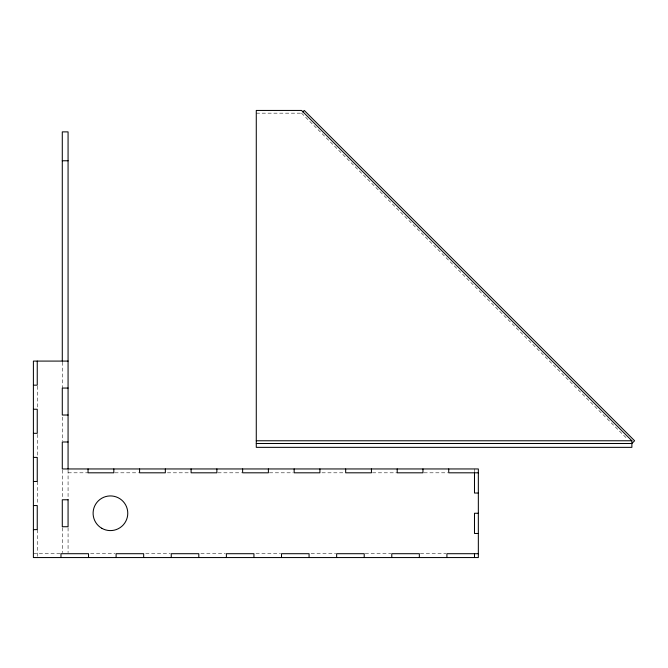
<?xml version="1.0" encoding="UTF-8"?>
<svg xmlns="http://www.w3.org/2000/svg" width="668" height="668" viewBox="0 0 668 668"><rect width="100%" height="100%" fill="white"/><g stroke="black" fill="none" stroke-linecap="round" stroke-linejoin="round"><path stroke-width="0.5" stroke-dasharray="3.34 2.5" d="M256.278 113.168L301.544 113.168L302.905 111.806M68.069 472.81L88.051 472.81M114.846 472.81L138.552 472.81M167.401 472.81L189.044 472.81M217.893 472.81L241.599 472.81M269.421 472.81L293.118 472.81M321.976 472.81L343.611 472.81M372.468 472.81L397.201 472.81M423.988 472.81L447.694 472.81M33.4 553.705L60.972 553.705M90.581 553.705L115.08 553.705M145.716 553.705L170.215 553.705M200.851 553.705L225.35 553.705M255.986 553.705L280.493 553.705M311.121 553.705L335.628 553.705M365.237 553.705L390.763 553.705M420.372 553.705L445.898 553.705M301.502 113.126L627.452 439.076M474.489 468.953L474.489 471.842M68.069 469.921L68.069 499.773M68.069 527.778L68.069 552.67M62.291 362.131L62.291 388.058M62.291 417.099L62.291 440.955M62.291 469.98L62.291 498.745M62.291 527.778L62.291 552.67M37.249 386.171L37.249 408.24M37.249 434.325L37.249 456.394M37.249 481.478L37.249 504.549M37.249 529.624L37.249 557.555"/><path stroke-width="1" d="M302.905 111.806L304.266 110.445L634.6 440.771L631.878 443.502L256.278 443.502M62.291 160.771L68.069 160.771M68.069 361.087L33.4 361.087L33.4 557.555L478.338 557.555L478.338 468.953L62.291 468.953L62.291 441.991L68.069 441.991M33.4 385.169L37.249 385.169L37.249 361.087M68.069 388.058L62.291 388.058L62.291 415.02L68.069 415.02M33.4 409.242L37.249 409.242L37.249 433.323L33.4 433.323M256.278 440.771L631.878 440.771L631.878 447.351L256.278 447.351L256.278 110.445L301.544 110.445L631.878 440.771M33.4 457.396L37.249 457.396L37.249 481.478L33.4 481.478M478.338 472.81L448.721 472.81L448.721 468.953M478.338 493.034L474.489 493.034L474.489 472.81M33.4 505.551L37.249 505.551L37.249 529.624L33.4 529.624M478.338 513.258L474.489 513.258L474.489 533.481L478.338 533.481M478.338 553.705L446.917 553.705L446.917 557.555M474.489 553.705L474.489 557.555M422.961 468.953L422.961 472.81L397.201 472.81L397.201 468.953M419.345 557.555L419.345 553.705L391.782 553.705L391.782 557.555M371.433 468.953L371.433 472.81L345.673 472.81L345.673 468.953M364.21 557.555L364.21 553.705L336.647 553.705L336.647 557.555M319.914 468.953L319.914 472.81L294.154 472.81L294.154 468.953M309.075 557.555L309.075 553.705L281.512 553.705L281.512 557.555M268.386 468.953L268.386 472.81L242.626 472.81L242.626 468.953M253.94 557.555L253.94 553.705L226.377 553.705L226.377 557.555M216.866 468.953L216.866 472.81L191.098 472.81L191.098 468.953M198.805 557.555L198.805 553.705L171.242 553.705L171.242 557.555M165.338 468.953L165.338 472.81L139.579 472.81L139.579 468.953M143.67 557.555L143.67 553.705L116.107 553.705L116.107 557.555M113.819 468.953L113.819 472.81L88.051 472.81L88.051 468.953M88.535 557.555L88.535 553.705L60.972 553.705L60.972 557.555M68.069 468.953L68.069 131.88L62.291 131.88L62.291 361.087M68.069 499.773L62.291 499.773L62.291 526.735L68.069 526.735L68.069 499.773M101.77 528.271A17.335 17.335 0 0 0 127.772 513.258A17.335 17.335 0 0 0 101.77 498.245A17.335 17.335 0 0 0 101.77 528.271"/></g></svg>
